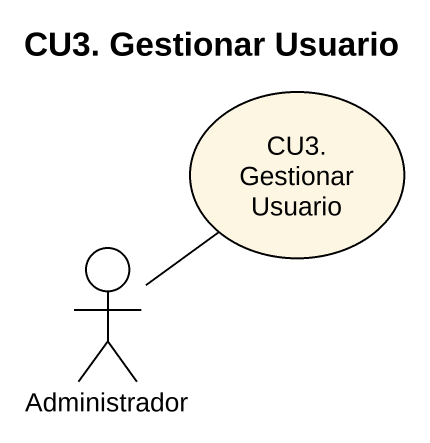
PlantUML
@startuml
title CU3. Gestionar Usuario
usecase "CU3. Gestionar Usuario" as CU3_Gestionar_Usuario
actor Administrador
Administrador -up- CU3_Gestionar_Usuario
@enduml
